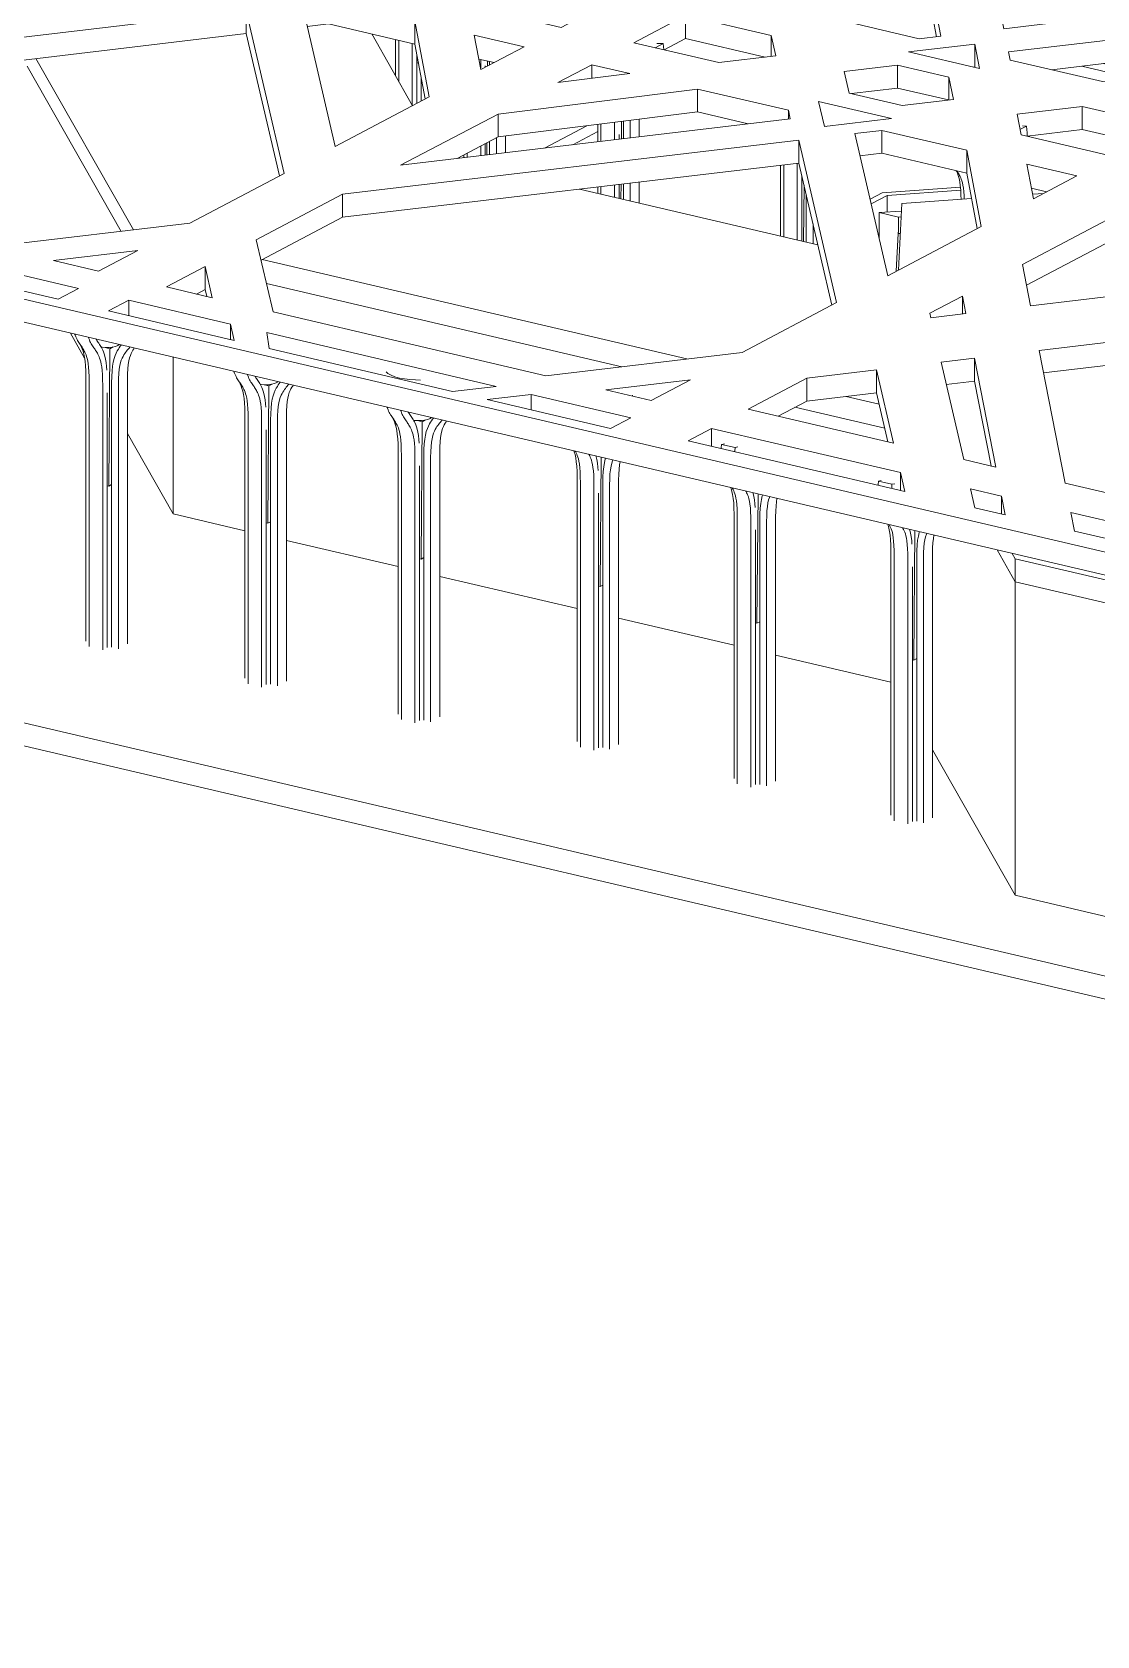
# Model space of a CAD drawing. Header units: millimetres. Extents: x -48833 to 51386, y -17441 to 31409.
# Drawn here: x -18706 to -5673, y -17422 to 2219 of the extents above; entities that cross this region are included whole.
import ezdxf

# ---------------------------------------------------------------- set-up
doc = ezdxf.new("R2010")
doc.units = ezdxf.units.MM
for name, color, linetype, lineweight in [('A-FLOR', 192, 'Continuous', 9), ('A-GENM', 13, 'Continuous', 9), ('A-GLAZ-CWMG', 51, 'Continuous', 9), ('A-WALL', 113, 'Continuous', 9), ('I-WALL', 2, 'Continuous', 9), ('S-FNDN', 32, 'Continuous', 9)]:
    doc.layers.add(name, color=color, linetype=linetype, lineweight=lineweight)

# ---------------------------------------------------------------- blocks, each defined once
blk = doc.blocks.new('Rectangular Mullion - 50 x 150mm-163978-3D 3')
at = {"layer": 'A-GLAZ-CWMG'}
for p, q in [((-8130, -710), (-8106, -246)), ((-8106, -246), (-8080, -246))]:
    blk.add_line(p, q, dxfattribs=at)
blk = doc.blocks.new('Rectangular Mullion - 50 x 150mm-163991-3D 3')
at = {"layer": 'A-GLAZ-CWMG'}
for p, q in [((-8105, -233), (-8106, -246)), ((-8106, -246), (-8080, -246))]:
    blk.add_line(p, q, dxfattribs=at)
blk = doc.blocks.new('Family6 - Family6-227031-3D 3')
at = {"layer": 'A-GENM'}
for p, q in [((-5673, 6382), (-5779, 6327)), ((-7369, 5490), (-8835, 4718)), ((-9344, 4450), (-9595, 4318)), ((-6272, 4386), (-6503, 4359)), ((-6291, 4471), (-6272, 4386)), ((-5476, 4203), (-5254, 4230)), ((-5418, 3953), (-5476, 4203)), ((-5254, 3914), (-5418, 3953)), ((-6790, 3841), (-5254, 3481)), ((-7961, 3590), (-7811, 2815)), ((-11389, 3373), (-11443, 3345)), ((-11443, 3345), (-11389, 3333)), ((-11443, 3305), (-11443, 3345)), ((-5254, 3134), (-6790, 2942)), ((-8276, 2757), (-8835, 2888)), ((-7811, 2815), (-8276, 2757)), ((-6790, 2655), (-5254, 2847)), ((-8835, 2734), (-7695, 2467)), ((-8109, 2597), (-7729, 2644)), ((-7701, 2501), (-8109, 2597)), ((-5254, 1660), (-5858, 1802)), ((-5593, 1834), (-5254, 1754))]:
    blk.add_line(p, q, dxfattribs=at)
blk = doc.blocks.new('Family7 - Family7-230587-3D 3')
at = {"layer": 'A-GENM'}
for p, q in [((-11443, 7652), (-25140, 428)), ((-5064, 6159), (-11443, 7652)), ((-11369, 7248), (-11152, 7362)), ((-11152, 7362), (-10324, 7169)), ((-11152, 7197), (-11152, 7362)), ((-10284, 6994), (-11369, 7248)), ((-10324, 7169), (-10284, 6994)), ((-10324, 7169), (-10324, 7004)), ((-12234, 6767), (-11813, 6989)), ((-11341, 6878), (-12234, 6767)), ((-11813, 6989), (-11341, 6878)), ((-11813, 6819), (-11813, 6989)), ((-12960, 6383), (-10527, 6688)), ((-10527, 6688), (-7274, 5927)), ((-10527, 6407), (-10527, 6688)), ((-9632, 6649), (-8520, 6788)), ((-8520, 6788), (-7815, 6623)), ((-8520, 6788), (-8520, 6507)), ((-7733, 6205), (-9632, 6649)), ((-8520, 6507), (-8850, 6466)), ((-7815, 6342), (-8520, 6507)), ((-7815, 6623), (-7733, 6205)), ((-7815, 6342), (-7815, 6623)), ((-13966, 5853), (-12960, 6383)), ((-10527, 6407), (-12960, 6103)), ((-12960, 6383), (-12960, 6103)), ((-7274, 5646), (-10527, 6407)), ((-7791, 6218), (-7815, 6342)), ((-12960, 6103), (-13917, 5598)), ((-6487, 6111), (-6034, 6165)), ((-5430, 5863), (-6487, 6111)), ((-6034, 6165), (-5219, 5974)), ((-6034, 6005), (-6034, 6165)), ((-7274, 5927), (-7095, 5010)), ((-7274, 5646), (-7274, 5927)), ((-5219, 5974), (-5430, 5863)), ((-4439, 6013), (-4559, 6041)), ((-13574, 3844), (-13966, 5853)), ((-6499, 5767), (-5885, 5623)), ((-6416, 5343), (-6499, 5767)), ((-7144, 4984), (-7274, 5646)), ((-5885, 5623), (-6416, 5343)), ((-4209, 5572), (-4328, 5600)), ((-2982, 5672), (-3044, 5686)), ((-15884, 4842), (-14681, 5476)), ((-14681, 5476), (-14345, 3752)), ((-14681, 5476), (-14681, 5195)), ((-6253, 5429), (-6441, 5473)), ((-5471, 5184), (-5062, 5400)), ((-5050, 5379), (-5050, 5237)), ((-14681, 5195), (-15826, 4591)), ((-14504, 4290), (-14681, 5195)), ((-4975, 5246), (-5471, 5184)), ((-7095, 5010), (-8061, 4501)), ((-6198, 4801), (-5064, 4943)), ((-15682, 3971), (-15884, 4842)), ((-7204, 4270), (-6198, 4801)), ((-6198, 4801), (-6198, 4778)), ((-6198, 4778), (-6198, 4520)), ((-6198, 4520), (-7154, 4016)), ((-4969, 4674), (-6198, 4520)), ((-16966, 4271), (-16590, 4469)), ((-16590, 4469), (-16520, 4167)), ((-16590, 4469), (-16590, 4189)), ((-8061, 4501), (-13574, 3844)), ((-16520, 4167), (-16966, 4271)), ((-16590, 4189), (-16597, 4185)), ((-16589, 4183), (-16590, 4189)), ((-6811, 2261), (-7204, 4270)), ((-18103, 3672), (-17472, 4004)), ((-17472, 4004), (-16425, 3760)), ((-17472, 3724), (-17472, 4004)), ((-14612, 3720), (-15682, 3971)), ((-14398, 3746), (-14470, 4112)), ((-13518, 3559), (-8776, 4124)), ((-8776, 4124), (-10003, 3477)), ((-16425, 3760), (-16368, 3511)), ((-16425, 3760), (-16425, 3504)), ((-14345, 3752), (-14612, 3720)), ((-9464, 3761), (-12990, 3341)), ((-9122, 3259), (-7919, 3893)), ((-7919, 3893), (-7582, 2169)), ((-7919, 3612), (-7919, 3893)), ((-17062, 3428), (-18103, 3672)), ((-17472, 3724), (-17734, 3586)), ((-16497, 3496), (-17472, 3724)), ((-14744, 3559), (-13931, 3655)), ((-13872, 3354), (-14744, 3559)), ((-13931, 3655), (-13872, 3354)), ((-13931, 3374), (-13931, 3655)), ((-13499, 3460), (-13518, 3559)), ((-7919, 3612), (-9063, 3009)), ((-7635, 2163), (-7919, 3612)), ((-19035, 3182), (-18610, 3406)), ((-18610, 3406), (-18137, 3295)), ((-18610, 3236), (-18610, 3406)), ((-16368, 3511), (-17062, 3428)), ((-15531, 3319), (-14876, 3397)), ((-14876, 3397), (-14246, 3250)), ((-14876, 3116), (-14876, 3397)), ((-13931, 3374), (-13949, 3372)), ((-13930, 3368), (-13931, 3374)), ((-12368, 3195), (-13499, 3460)), ((-10003, 3477), (-12368, 3195)), ((-18137, 3295), (-19035, 3182)), ((-15470, 3056), (-15531, 3319)), ((-14246, 3250), (-14193, 2978)), ((-14246, 2971), (-14246, 3250)), ((-8919, 2388), (-9122, 3259)), ((-19765, 2799), (-17325, 3104)), ((-17325, 3104), (-16213, 2843)), ((-17325, 2823), (-17325, 3104)), ((-15770, 2644), (-15841, 2948)), ((-15841, 2948), (-14956, 2741)), ((-14818, 2903), (-15470, 3056)), ((-14876, 3116), (-15440, 3049)), ((-14253, 2970), (-14876, 3116)), ((-14193, 2978), (-14818, 2903)), ((-11650, 3005), (-10616, 3128)), ((-11095, 2875), (-11650, 3005)), ((-10616, 3128), (-11095, 2875)), ((-20958, 2172), (-19765, 2799)), ((-19765, 2518), (-19765, 2799)), ((-17325, 2823), (-18857, 2631)), ((-16707, 2678), (-17325, 2823)), ((-16213, 2843), (-16189, 2740)), ((-16213, 2737), (-16213, 2843)), ((-13414, 2795), (-12617, 2890)), ((-13364, 2541), (-13414, 2795)), ((-12617, 2890), (-11544, 2639)), ((-12617, 2609), (-12617, 2890)), ((-10203, 2689), (-9827, 2887)), ((-9827, 2887), (-9757, 2584)), ((-9827, 2887), (-9827, 2606)), ((-16189, 2740), (-20958, 2172)), ((-19052, 2607), (-19088, 2603)), ((-15751, 2646), (-15772, 2651)), ((-14956, 2741), (-15770, 2644)), ((-15400, 2562), (-15077, 2601)), ((-14995, 819), (-15400, 2562)), ((-15077, 2601), (-14022, 2354)), ((-15077, 2320), (-15077, 2601)), ((-12617, 2609), (-13304, 2527)), ((-11913, 2444), (-12617, 2609)), ((-11544, 2639), (-12232, 2276)), ((-9757, 2584), (-10203, 2689)), ((-9827, 2606), (-9834, 2602)), ((-9826, 2600), (-9827, 2606)), ((-21662, 1820), (-16084, 2481)), ((-19765, 2518), (-20267, 2254)), ((-19733, 2522), (-19765, 2518)), ((-19496, 2552), (-19605, 2538)), ((-16084, 2481), (-15621, 489)), ((-16084, 2200), (-16084, 2481)), ((-12232, 2276), (-13364, 2541)), ((-11340, 2089), (-10709, 2422)), ((-10709, 2422), (-9662, 2177)), ((-10709, 2422), (-10709, 2141)), ((-7849, 2138), (-8919, 2388)), ((-4745, 2507), (-6811, 2261)), ((-16084, 2200), (-21662, 1539)), ((-15679, 458), (-16084, 2200)), ((-15077, 2320), (-15337, 2289)), ((-14022, 2073), (-15077, 2320)), ((-14022, 2354), (-13844, 1426)), ((-14022, 2073), (-14022, 2354)), ((-13294, 2183), (-12682, 2040)), ((-13212, 1762), (-13294, 2183)), ((-9662, 2177), (-9605, 1928)), ((-9662, 1922), (-9662, 2177)), ((-7582, 2169), (-7849, 2138)), ((-6755, 1976), (-4931, 2193)), ((-4931, 2193), (-4745, 2215)), ((-13893, 1400), (-14022, 2073)), ((-12682, 2040), (-13212, 1762)), ((-10299, 1846), (-11340, 2089)), ((-10709, 2141), (-10971, 2003)), ((-9735, 1913), (-10709, 2141)), ((-7981, 1976), (-7168, 2073)), ((-7110, 1772), (-7981, 1976)), ((-7168, 2073), (-7110, 1772)), ((-7168, 1792), (-7168, 2073)), ((-6736, 1877), (-6755, 1976)), ((-22725, 1259), (-21662, 1820)), ((-21662, 1539), (-21662, 1820)), ((-13052, 1846), (-13236, 1889)), ((-12272, 1600), (-11854, 1819)), ((-11854, 1819), (-11389, 1710)), ((-11854, 1652), (-11854, 1819)), ((-9605, 1928), (-10299, 1846)), ((-8768, 1736), (-8113, 1814)), ((-8113, 1814), (-7484, 1667)), ((-8113, 1533), (-8113, 1814)), ((-7168, 1792), (-7186, 1790)), ((-7167, 1785), (-7168, 1792)), ((-5605, 1612), (-6736, 1877)), ((-4931, 1912), (-6227, 1758)), ((-4745, 1935), (-4931, 1912)), ((-11389, 1710), (-12272, 1600)), ((-8707, 1473), (-8768, 1736)), ((-7484, 1667), (-7430, 1395)), ((-7484, 1389), (-7484, 1667)), ((-4745, 1715), (-5605, 1612)), ((-21662, 1539), (-22667, 1009)), ((-13844, 1426), (-14995, 819)), ((-13002, 1216), (-10560, 1522)), ((-10560, 1522), (-9450, 1262)), ((-10560, 1241), (-10560, 1522)), ((-8055, 1321), (-8707, 1473)), ((-8113, 1533), (-8677, 1466)), ((-7491, 1388), (-8113, 1533)), ((-7430, 1395), (-8055, 1321)), ((-4887, 1423), (-4745, 1440)), ((-4745, 1389), (-4887, 1423)), ((-22520, 375), (-22725, 1259)), ((-14195, 589), (-13002, 1216)), ((-10560, 1241), (-13002, 935)), ((-13002, 1216), (-13002, 935)), ((-9940, 1096), (-10560, 1241)), ((-9450, 1262), (-9426, 1157)), ((-9450, 1154), (-9450, 1262)), ((-9007, 1061), (-9079, 1368)), ((-9079, 1368), (-8187, 1159)), ((-6651, 1213), (-5854, 1307)), ((-6601, 959), (-6651, 1213)), ((-5854, 1307), (-4781, 1056)), ((-5854, 1027), (-5854, 1307)), ((-9426, 1157), (-14195, 589)), ((-8982, 1064), (-9010, 1071)), ((-8187, 1159), (-9007, 1061)), ((-8637, 977), (-8306, 1016)), ((-8306, 1016), (-7267, 773)), ((-8306, 735), (-8306, 1016)), ((-5854, 1027), (-6526, 946)), ((-5150, 862), (-5854, 1027)), ((-4781, 1056), (-5469, 694)), ((-23823, 680), (-23351, 929)), ((-23351, 929), (-23263, 549)), ((-23351, 929), (-23351, 648)), ((-14906, 234), (-9320, 896)), ((-13002, 935), (-13504, 671)), ((-9320, 896), (-8859, -1094)), ((-9320, 615), (-9320, 896)), ((-8233, -764), (-8637, 977)), ((-5469, 694), (-6601, 959)), ((-23263, 549), (-23823, 680)), ((-23351, 648), (-23454, 594)), ((-23331, 565), (-23351, 648)), ((-9320, 615), (-14906, -47)), ((-8917, -1125), (-9320, 615)), ((-8306, 735), (-8573, 704)), ((-7267, 492), (-8306, 735)), ((-7267, 773), (-7088, -160)), ((-7267, 492), (-7267, 773)), ((-6449, 179), (-6531, 601)), ((-6531, 601), (-5919, 458)), ((-25140, 428), (-3986, -4522)), ((-25140, 148), (-25140, 428)), ((-24535, 387), (-24286, 518)), ((-24286, 518), (-23042, 227)), ((-24286, 329), (-24286, 518)), ((-15621, 489), (-16777, -121)), ((-7137, -186), (-7267, 492)), ((-5919, 458), (-6449, 179)), ((-22996, 27), (-24535, 387)), ((-23042, 227), (-22996, 27)), ((-23042, 37), (-23042, 227)), ((-19178, -407), (-22520, 375)), ((-15962, -323), (-14906, 234)), ((-14906, -47), (-14906, 234)), ((-6585, -627), (-4859, 284)), ((-6289, 263), (-6474, 306)), ((-4859, 284), (-4206, -861)), ((-4859, 284), (-4859, 3)), ((-3986, -4803), (-25140, 148)), ((-22561, -75), (-22607, 125)), ((-22607, 125), (-19785, -536)), ((-4859, 3), (-6536, -882)), ((-4356, -879), (-4859, 3)), ((-20312, -601), (-22561, -75)), ((-16777, -121), (-19178, -407)), ((-14906, -47), (-15904, -573)), ((-7088, -160), (-8233, -764)), ((-15757, -1208), (-15962, -323)), ((-19785, -536), (-20312, -601)), ((-18445, -578), (-17411, -455)), ((-17891, -708), (-18445, -578)), ((-17411, -455), (-17891, -708)), ((-19889, -700), (-19362, -634)), ((-18388, -1052), (-19889, -700)), ((-19362, -634), (-18139, -921)), ((-19362, -824), (-19362, -634)), ((-17061, -902), (-16588, -653)), ((-16588, -653), (-16500, -1034)), ((-16588, -934), (-16588, -653)), ((-6487, -1133), (-6585, -627)), ((-18139, -921), (-18388, -1052)), ((-16500, -1034), (-17061, -902)), ((-16588, -934), (-16692, -989)), ((-16569, -1018), (-16588, -934)), ((-4206, -861), (-6487, -1133)), ((-17772, -1196), (-17523, -1065)), ((-17523, -1065), (-16279, -1356)), ((-17523, -1254), (-17523, -1065)), ((-8859, -1094), (-10014, -1703)), ((-7720, -1225), (-7320, -1014)), ((-7320, -1014), (-7279, -1227)), ((-7320, -1232), (-7320, -1014)), ((-16233, -1556), (-17772, -1196)), ((-16279, -1356), (-16233, -1556)), ((-16279, -1356), (-16279, -1545)), ((-12416, -1989), (-15757, -1208)), ((-7707, -1279), (-7720, -1225)), ((-7279, -1227), (-7707, -1279)), ((-15805, -1655), (-15834, -1460)), ((-15834, -1460), (-13025, -2119)), ((-6380, -1679), (-3907, -1385)), ((-3907, -1385), (-2662, -3568)), ((-3907, -1385), (-3907, -1665)), ((-13559, -2182), (-15805, -1655)), ((-10014, -1703), (-12416, -1989)), ((-6062, -3306), (-6380, -1679)), ((-3907, -1665), (-6326, -1954)), ((-2785, -3633), (-3907, -1665)), ((-9223, -2018), (-8371, -1916)), ((-8371, -1916), (-8162, -2815)), ((-8371, -1916), (-8371, -2197)), ((-7581, -1822), (-7172, -1774)), ((-7304, -3015), (-7581, -1822)), ((-7172, -1774), (-6912, -3107)), ((-7172, -2054), (-7172, -1774)), ((-13025, -2119), (-13559, -2182)), ((-11683, -2161), (-10648, -2038)), ((-10648, -2038), (-11128, -2291)), ((-9943, -2397), (-9223, -2018)), ((-9223, -2299), (-9223, -2018)), ((-7172, -2054), (-7518, -2096)), ((-6969, -3093), (-7172, -2054)), ((-13136, -2281), (-12599, -2217)), ((-11625, -2634), (-13136, -2281)), ((-12599, -2217), (-11376, -2503)), ((-12599, -2406), (-12599, -2217)), ((-11128, -2291), (-11683, -2161)), ((-9223, -2299), (-9574, -2484)), ((-8371, -2197), (-9223, -2299)), ((-8231, -2799), (-8371, -2197)), ((-11376, -2503), (-11625, -2634)), ((-8162, -2815), (-9943, -2397)), ((-10678, -2785), (-10391, -2634)), ((-10391, -2634), (-8079, -3175)), ((-10391, -2853), (-10391, -2634)), ((-8025, -3407), (-10678, -2785)), ((-6912, -3107), (-7304, -3015)), ((-8079, -3175), (-8025, -3407)), ((-8079, -3175), (-8079, -3395)), ((-3363, -3937), (-6062, -3306)), ((-7167, -3607), (-7221, -3376)), ((-7221, -3376), (-6842, -3465)), ((-6842, -3465), (-6797, -3694)), ((-6842, -3683), (-6842, -3465)), ((-6797, -3694), (-7167, -3607)), ((-5947, -3892), (-5992, -3663)), ((-5992, -3663), (-3811, -4174)), ((-3986, -4522), (-2328, -3648)), ((-2662, -3568), (-3363, -3937)), ((-4098, -4325), (-5947, -3892)), ((-2328, -3929), (-3986, -4803)), ((-3811, -4174), (-4098, -4325)), ((-3986, -4803), (-3986, -4522))]:
    blk.add_line(p, q, dxfattribs=at)
blk = doc.blocks.new('Family8 - COLUMN-233949-3D 3')
at = {"layer": 'A-GENM'}
for p in [(-6615, 1028), (-6584, 1071)]:
    blk.add_line(p, (-6536, 1069), dxfattribs=at)
for points in [[(-6536, 1069, 0), (-6531, 1027, 0), (-6528, 987, 0), (-6526, 950, 0), (-6526, 941, 0)], [(-7394, 522, 0), (-7391, 517, 0), (-7381, 491, 0), (-7370, 461, 0), (-7361, 427, 0), (-7353, 386, 0), (-7345, 339, 0), (-7340, 284, 0), (-7337, 221, 0), (-7335, 174, 0)], [(-7297, 176, 0), (-7299, 214, 0), (-7302, 266, 0), (-7307, 309, 0), (-7313, 344, 0), (-7319, 373, 0), (-7326, 397, 0), (-7333, 417, 0), (-7340, 434, 0), (-7347, 449, 0), (-7355, 463, 0), (-7361, 476, 0), (-7368, 488, 0), (-7375, 500, 0), (-7382, 511, 0), (-7389, 521, 0)]]:
    blk.add_polyline3d(points, dxfattribs=at)
blk = doc.blocks.new('Family8 - COLUMN-V5-3D 3')
at = {"layer": 'A-GENM'}
for p, q in [((-9506, 592), (-9506, 593)), ((-9506, -289), (-9506, 592)), ((-9341, 613), (-9340, 553)), ((-9546, 588), (-9546, -279)), ((-9340, 553), (-9340, -328)), ((-9285, 461), (-9285, -341)), ((-9263, -346), (-9257, 343)), ((-9231, 231), (-9231, -353)), ((-9148, -373), (-9148, -127))]:
    blk.add_line(p, q, dxfattribs=at)
blk = doc.blocks.new('Family8 - COLUMN-V6-3D 3')
at = {"layer": 'A-GENM'}
for p, q in [((-11079, 2028), (-10983, 2078)), ((-11060, 2081), (-10983, 2078)), ((-11783, 1088), (-11783, 876)), ((-11743, 1089), (-11743, 1093)), ((-11743, 881), (-11743, 1089)), ((-11577, 1114), (-11577, 1050)), ((-11577, 1050), (-11577, 901)), ((-11493, 911), (-11492, 1124)), ((-11468, 1129), (-11468, 1084)), ((-11468, 1084), (-11468, 914)), ((-11385, 924), (-11385, 1064)), ((-11274, 1153), (-11274, 1122)), ((-11274, 1122), (-11274, 937)), ((-11521, 963), (-11521, 908)), ((-11783, 323), (-11783, 245)), ((-11743, 236), (-11743, 328)), ((-11577, 347), (-11577, 197)), ((-11521, 354), (-11521, 184)), ((-11499, 178), (-11498, 357)), ((-11468, 360), (-11468, 171)), ((-11385, 152), (-11385, 370)), ((-11274, 383), (-11274, 126))]:
    blk.add_line(p, q, dxfattribs=at)
for points in [[(-10983, 2078, 0), (-10978, 2037, 0), (-10975, 2004, 0)], [(-11385, 1064, 0), (-11384, 1137, 0), (-11383, 1138, 0)]]:
    blk.add_polyline3d(points, dxfattribs=at)
blk = doc.blocks.new('Family8 - COLUMN-V7-3D 3')
at = {"layer": 'A-GENM'}
for p, q in [((-12944, 2542), (-12944, 2569)), ((-12983, 2452), (-12947, 2530)), ((-13215, 1884), (-13215, 1780)), ((-13160, 1806), (-13160, 1789)), ((-13131, 1804), (-13131, 1864)), ((-13106, 1859), (-13106, 1817)), ((-13215, 823), (-13215, 706)), ((-13160, 852), (-13160, 712)), ((-13140, 715), (-13139, 863)), ((-13106, 880), (-13106, 719)), ((-13023, 729), (-13023, 924)), ((-12912, 947), (-12912, 742)), ((-13421, 715), (-13421, 681)), ((-13381, 686), (-13381, 736))]:
    blk.add_line(p, q, dxfattribs=at)
for points in [[(-12945, 2570, 0), (-12951, 2567, 0), (-12993, 2553, 0), (-13044, 2541, 0), (-13099, 2534, 0), (-13158, 2531, 0), (-13218, 2533, 0), (-13241, 2534, 0)], [(-12916, 2574, 0), (-12923, 2555, 0), (-12931, 2534, 0), (-12939, 2511, 0), (-12947, 2487, 0), (-12955, 2462, 0), (-12959, 2447, 0)], [(-12838, 2583, 0), (-12845, 2568, 0), (-12854, 2552, 0), (-12863, 2537, 0), (-12873, 2523, 0), (-12884, 2510, 0), (-12895, 2497, 0), (-12906, 2484, 0), (-12918, 2471, 0), (-12930, 2458, 0), (-12942, 2445, 0), (-12944, 2443, 0)], [(-12883, 2511, 0), (-12881, 2515, 0), (-12874, 2534, 0), (-12867, 2552, 0), (-12860, 2571, 0), (-12857, 2581, 0)], [(-12835, 2417, 0), (-12825, 2429, 0), (-12813, 2443, 0), (-12801, 2459, 0), (-12790, 2476, 0), (-12778, 2494, 0), (-12768, 2514, 0), (-12758, 2535, 0), (-12749, 2559, 0), (-12741, 2584, 0), (-12739, 2594, 0)], [(-12642, 2606, 0), (-12647, 2594, 0), (-12657, 2572, 0), (-12668, 2552, 0), (-12679, 2534, 0), (-12690, 2517, 0), (-12702, 2501, 0), (-12714, 2487, 0), (-12726, 2473, 0), (-12738, 2460, 0), (-12750, 2448, 0), (-12761, 2435, 0), (-12772, 2423, 0), (-12782, 2411, 0), (-12787, 2406, 0)], [(-12945, 2549, 0), (-12946, 2531, 0), (-12959, 2514, 0), (-12982, 2498, 0), (-13015, 2485, 0), (-13055, 2474, 0), (-13068, 2472, 0)]]:
    blk.add_polyline3d(points, dxfattribs=at)
blk = doc.blocks.new('Family8 - COLUMN-V8-3D 3')
at = {"layer": 'A-GENM'}
for p, q in [((-13598, 4331), (-13672, 4349)), ((-13598, 4331), (-13652, 4286)), ((-14480, 4303), (-14549, 4266)), ((-14469, 4232), (-14549, 4266)), ((-13661, 4288), (-13652, 4286)), ((-13652, 4286), (-13650, 4259)), ((-13582, 4123), (-13582, 4179)), ((-13541, 4099), (-13616, 4059)), ((-13570, 4037), (-13612, 4039)), ((-13570, 4037), (-13459, 4096)), ((-13541, 4099), (-13459, 4096)), ((-14258, 2972), (-14258, 2970)), ((-14258, 2128), (-14258, 1689)), ((-14219, 1619), (-14219, 2119)), ((-14053, 2080), (-14053, 1327)), ((-13997, 1944), (-13997, 1345)), ((-13978, 1837), (-13997, 1841)), ((-13978, 1837), (-13978, 1845)), ((-13977, 1838), (-13978, 1837)), ((-13944, 1665), (-13944, 1373))]:
    blk.add_line(p, q, dxfattribs=at)
for points in [[(-13591, 4207, 0), (-13591, 4218, 0), (-13592, 4255, 0), (-13594, 4293, 0), (-13598, 4331, 0)], [(-14549, 4266, 0), (-14554, 4227, 0), (-14557, 4189, 0), (-14559, 4152, 0), (-14558, 4116, 0), (-14556, 4081, 0), (-14552, 4047, 0), (-14547, 4015, 0), (-14540, 3984, 0), (-14532, 3955, 0), (-14523, 3927, 0), (-14514, 3901, 0), (-14503, 3876, 0), (-14492, 3853, 0), (-14480, 3831, 0), (-14468, 3809, 0), (-14456, 3789, 0), (-14444, 3770, 0), (-14433, 3751, 0), (-14427, 3742, 0)], [(-14428, 3901, 0), (-14437, 3919, 0), (-14445, 3940, 0), (-14452, 3962, 0), (-14459, 3986, 0), (-14465, 4011, 0), (-14469, 4039, 0), (-14473, 4067, 0), (-14475, 4097, 0), (-14476, 4129, 0), (-14475, 4162, 0), (-14472, 4196, 0), (-14469, 4217, 0)], [(-13654, 4262, 0), (-13632, 4249, 0), (-13604, 4226, 0), (-13587, 4202, 0), (-13582, 4177, 0), (-13589, 4153, 0), (-13607, 4129, 0), (-13625, 4113, 0)], [(-13616, 4065, 0), (-13607, 4073, 0), (-13589, 4097, 0), (-13582, 4121, 0), (-13582, 4123, 0)], [(-13591, 4093, 0), (-13587, 4086, 0), (-13584, 4076, 0)], [(-13563, 3845, 0), (-13563, 3848, 0), (-13561, 3882, 0), (-13560, 3918, 0), (-13561, 3956, 0), (-13565, 3996, 0), (-13570, 4037, 0)], [(-13459, 4096, 0), (-13454, 4054, 0), (-13451, 4014, 0), (-13449, 3976, 0), (-13450, 3941, 0), (-13452, 3907, 0), (-13456, 3875, 0), (-13459, 3857, 0)], [(-14405, 3745, 0), (-14407, 3751, 0), (-14411, 3778, 0), (-14415, 3808, 0), (-14417, 3839, 0), (-14417, 3844, 0)]]:
    blk.add_polyline3d(points, dxfattribs=at)
blk = doc.blocks.new('Family8 - COLUMN-V26-3D 3')
at = {"layer": 'A-GENM'}
for p, q in [((-8348, -3280), (-8312, -3272)), ((-8348, -3280), (-8182, -3319)), ((-8145, -3311), (-8182, -3319)), ((-7914, -5472), (-7901, -3887)), ((-8194, -4134), (-8194, -7370)), ((-8154, -7438), (-8154, -4202)), ((-7988, -4241), (-7988, -7477)), ((-7879, -4208), (-7879, -7444)), ((-7796, -7463), (-7796, -4227)), ((-7685, -4169), (-7685, -7405)), ((-7932, -4328), (-7932, -7448)), ((-7914, -5472), (-7932, -5467)), ((-7879, -5454), (-7914, -5472))]:
    blk.add_line(p, q, dxfattribs=at)
for points in [[(-8352, -3331, 0), (-8351, -3322, 0), (-8348, -3280, 0)], [(-8182, -3319, 0), (-8185, -3361, 0), (-8186, -3370, 0)], [(-8233, -3809, 0), (-8229, -3821, 0), (-8219, -3855, 0), (-8211, -3896, 0), (-8204, -3943, 0), (-8198, -3997, 0), (-8195, -4061, 0), (-8194, -4134, 0)], [(-8154, -4202, 0), (-8155, -4129, 0), (-8157, -4068, 0), (-8161, -4016, 0), (-8166, -3973, 0), (-8171, -3938, 0), (-8177, -3909, 0), (-8184, -3885, 0), (-8192, -3865, 0), (-8199, -3848, 0), (-8206, -3833, 0), (-8213, -3819, 0), (-8216, -3813, 0)], [(-8050, -3852, 0), (-8047, -3858, 0), (-8040, -3872, 0), (-8033, -3887, 0), (-8025, -3904, 0), (-8018, -3924, 0), (-8011, -3948, 0), (-8005, -3977, 0), (-7999, -4012, 0), (-7995, -4055, 0), (-7991, -4107, 0), (-7989, -4168, 0), (-7988, -4241, 0)], [(-7937, -4052, 0), (-7940, -4009, 0), (-7946, -3959, 0), (-7953, -3918, 0), (-7961, -3882, 0), (-7964, -3871, 0)], [(-7845, -3899, 0), (-7849, -3910, 0), (-7859, -3953, 0), (-7868, -4003, 0), (-7874, -4062, 0), (-7878, -4129, 0), (-7879, -4208, 0)], [(-7796, -4227, 0), (-7795, -4155, 0), (-7791, -4093, 0), (-7786, -4040, 0), (-7779, -3997, 0), (-7770, -3960, 0), (-7761, -3930, 0), (-7757, -3920, 0)], [(-7668, -3941, 0), (-7675, -3982, 0), (-7680, -4034, 0), (-7684, -4096, 0), (-7685, -4169, 0)]]:
    blk.add_polyline3d(points, dxfattribs=at)
blk = doc.blocks.new('Family8 - COLUMN-V27-3D 3')
at = {"layer": 'A-GENM'}
for p, q in [((-10269, -2830), (-10233, -2822)), ((-10269, -2830), (-10102, -2869)), ((-10067, -2861), (-10102, -2869)), ((-9834, -5021), (-9821, -3437)), ((-10114, -3684), (-10114, -6920)), ((-9606, -3719), (-9606, -6955)), ((-10075, -6988), (-10075, -3752)), ((-9909, -3791), (-9909, -7027)), ((-9853, -3878), (-9853, -6997)), ((-9800, -3757), (-9800, -6993)), ((-9717, -7013), (-9717, -3777)), ((-9834, -5021), (-9853, -5017)), ((-9800, -5003), (-9834, -5021))]:
    blk.add_line(p, q, dxfattribs=at)
for points in [[(-10273, -2880, 0), (-10272, -2872, 0), (-10269, -2830, 0)], [(-10102, -2869, 0), (-10106, -2911, 0), (-10107, -2919, 0)], [(-10153, -3359, 0), (-10150, -3370, 0), (-10140, -3405, 0), (-10132, -3445, 0), (-10125, -3492, 0), (-10119, -3547, 0), (-10116, -3611, 0), (-10114, -3684, 0)], [(-10075, -3752, 0), (-10076, -3679, 0), (-10078, -3618, 0), (-10081, -3566, 0), (-10086, -3523, 0), (-10092, -3488, 0), (-10098, -3459, 0), (-10105, -3435, 0), (-10112, -3415, 0), (-10119, -3398, 0), (-10127, -3383, 0), (-10134, -3369, 0), (-10137, -3363, 0)], [(-9971, -3402, 0), (-9968, -3408, 0), (-9961, -3422, 0), (-9953, -3437, 0), (-9946, -3454, 0), (-9939, -3474, 0), (-9932, -3498, 0), (-9926, -3527, 0), (-9920, -3562, 0), (-9915, -3605, 0), (-9912, -3657, 0), (-9909, -3718, 0), (-9909, -3791, 0)], [(-9858, -3602, 0), (-9861, -3558, 0), (-9866, -3509, 0), (-9873, -3467, 0), (-9882, -3432, 0), (-9884, -3422, 0)], [(-9766, -3450, 0), (-9769, -3460, 0), (-9780, -3503, 0), (-9788, -3553, 0), (-9795, -3611, 0), (-9798, -3679, 0), (-9800, -3757, 0)], [(-9717, -3777, 0), (-9715, -3704, 0), (-9712, -3642, 0), (-9707, -3590, 0), (-9699, -3546, 0), (-9691, -3510, 0), (-9681, -3480, 0), (-9678, -3470, 0)], [(-9589, -3491, 0), (-9596, -3532, 0), (-9601, -3584, 0), (-9605, -3646, 0), (-9606, -3719, 0)]]:
    blk.add_polyline3d(points, dxfattribs=at)
blk = doc.blocks.new('Family8 - COLUMN-V28-3D 3')
at = {"layer": 'A-GENM'}
for p, q in [((-11359, -2237), (-11359, -2229)), ((-11755, -4571), (-11742, -2988)), ((-12035, -3234), (-12035, -6470)), ((-11995, -6538), (-11995, -3301)), ((-11721, -3307), (-11721, -6543)), ((-11637, -6563), (-11637, -3327)), ((-11527, -3268), (-11527, -6504)), ((-11829, -3340), (-11829, -6576)), ((-11774, -3428), (-11774, -6547)), ((-11755, -4571), (-11774, -4567)), ((-11721, -4553), (-11755, -4571))]:
    blk.add_line(p, q, dxfattribs=at)
for points in [[(-12074, -2910, 0), (-12070, -2920, 0), (-12061, -2955, 0), (-12052, -2995, 0), (-12045, -3042, 0), (-12040, -3097, 0), (-12036, -3160, 0), (-12035, -3234, 0)], [(-11995, -3301, 0), (-11996, -3229, 0), (-11999, -3167, 0), (-12002, -3116, 0), (-12007, -3073, 0), (-12013, -3037, 0), (-12019, -3008, 0), (-12026, -2985, 0), (-12033, -2965, 0), (-12040, -2948, 0), (-12047, -2933, 0), (-12054, -2919, 0), (-12057, -2914, 0)], [(-11891, -2953, 0), (-11888, -2958, 0), (-11881, -2972, 0), (-11874, -2987, 0), (-11867, -3004, 0), (-11860, -3024, 0), (-11853, -3047, 0), (-11846, -3076, 0), (-11841, -3112, 0), (-11836, -3155, 0), (-11832, -3206, 0), (-11830, -3268, 0), (-11829, -3340, 0)], [(-11778, -3151, 0), (-11782, -3108, 0), (-11787, -3059, 0), (-11794, -3017, 0), (-11802, -2982, 0), (-11805, -2973, 0)], [(-11687, -3000, 0), (-11690, -3010, 0), (-11701, -3053, 0), (-11709, -3103, 0), (-11715, -3161, 0), (-11719, -3229, 0), (-11721, -3307, 0)], [(-11637, -3327, 0), (-11636, -3254, 0), (-11633, -3192, 0), (-11627, -3140, 0), (-11620, -3096, 0), (-11612, -3060, 0), (-11602, -3030, 0), (-11599, -3021, 0)], [(-11510, -3042, 0), (-11516, -3082, 0), (-11522, -3134, 0), (-11525, -3196, 0), (-11527, -3268, 0)]]:
    blk.add_polyline3d(points, dxfattribs=at)
blk = doc.blocks.new('Family8 - COLUMN-V29-3D 3')
at = {"layer": 'A-GENM'}
for p, q in [((-13988, -2539), (-13932, -2552)), ((-13945, -4235), (-13932, -2552)), ((-13932, -2552), (-13891, -2531)), ((-14226, -2897), (-14226, -6133)), ((-13717, -2932), (-13717, -6168)), ((-14186, -6201), (-14186, -2965)), ((-14020, -3004), (-14020, -6240)), ((-13964, -3091), (-13964, -6211)), ((-13911, -2971), (-13911, -6207)), ((-13828, -6226), (-13828, -2990)), ((-13945, -4235), (-13964, -4230)), ((-13911, -4216), (-13945, -4235))]:
    blk.add_line(p, q, dxfattribs=at)
for points in [[(-14210, -2017, 0), (-14265, -2001, 0), (-14312, -1983, 0), (-14350, -1962, 0), (-14374, -1943, 0)], [(-13953, -2042, 0), (-14013, -2041, 0), (-14083, -2037, 0), (-14149, -2029, 0), (-14210, -2017, 0)], [(-14366, -2374, 0), (-14356, -2390, 0), (-14355, -2392, 0)], [(-14186, -2965, 0), (-14187, -2892, 0), (-14189, -2831, 0), (-14193, -2779, 0), (-14197, -2736, 0), (-14203, -2701, 0), (-14209, -2672, 0), (-14216, -2648, 0), (-14223, -2628, 0), (-14231, -2611, 0), (-14238, -2596, 0), (-14245, -2582, 0), (-14252, -2569, 0), (-14259, -2557, 0), (-14266, -2545, 0), (-14273, -2534, 0), (-14280, -2523, 0), (-14287, -2512, 0), (-14294, -2501, 0), (-14302, -2490, 0), (-14310, -2478, 0), (-14318, -2466, 0), (-14326, -2453, 0), (-14334, -2439, 0), (-14342, -2423, 0), (-14349, -2406, 0), (-14356, -2388, 0), (-14360, -2375, 0)], [(-14294, -2502, 0), (-14293, -2504, 0), (-14282, -2528, 0), (-14271, -2554, 0), (-14261, -2584, 0), (-14251, -2618, 0), (-14243, -2658, 0), (-14236, -2706, 0), (-14230, -2760, 0), (-14227, -2824, 0), (-14226, -2897, 0)], [(-14194, -2414, 0), (-14190, -2427, 0), (-14183, -2445, 0), (-14176, -2462, 0), (-14168, -2478, 0), (-14160, -2492, 0), (-14152, -2505, 0), (-14144, -2517, 0), (-14136, -2529, 0), (-14128, -2540, 0), (-14121, -2551, 0), (-14114, -2562, 0), (-14106, -2573, 0), (-14099, -2584, 0), (-14093, -2596, 0), (-14086, -2608, 0), (-14079, -2621, 0), (-14072, -2635, 0), (-14064, -2650, 0), (-14057, -2667, 0), (-14050, -2687, 0), (-14043, -2711, 0), (-14037, -2740, 0), (-14031, -2775, 0), (-14027, -2818, 0), (-14023, -2870, 0), (-14021, -2931, 0), (-14020, -3004, 0)], [(-13969, -2815, 0), (-13972, -2772, 0), (-13978, -2722, 0), (-13985, -2681, 0), (-13993, -2645, 0), (-14002, -2616, 0), (-14011, -2591, 0), (-14019, -2572, 0), (-14027, -2555, 0), (-14035, -2540, 0), (-14043, -2525, 0), (-14051, -2512, 0), (-14059, -2499, 0), (-14066, -2487, 0), (-14074, -2475, 0), (-14082, -2463, 0), (-14090, -2452, 0), (-14098, -2440, 0), (-14101, -2436, 0)], [(-13818, -2502, 0), (-13834, -2512, 0), (-13863, -2524, 0), (-13900, -2533, 0), (-13941, -2538, 0), (-13985, -2539, 0), (-14028, -2536, 0), (-14039, -2534, 0)], [(-13793, -2508, 0), (-13804, -2523, 0), (-13816, -2540, 0), (-13828, -2558, 0), (-13841, -2579, 0), (-13855, -2605, 0), (-13868, -2636, 0), (-13881, -2673, 0), (-13891, -2716, 0), (-13899, -2766, 0), (-13906, -2825, 0), (-13910, -2892, 0), (-13911, -2971, 0)], [(-13828, -2990, 0), (-13827, -2917, 0), (-13823, -2856, 0), (-13818, -2803, 0), (-13811, -2760, 0), (-13802, -2723, 0), (-13793, -2693, 0), (-13782, -2668, 0), (-13772, -2647, 0), (-13761, -2629, 0), (-13750, -2612, 0), (-13739, -2597, 0), (-13729, -2583, 0), (-13719, -2569, 0), (-13708, -2557, 0), (-13698, -2544, 0), (-13688, -2533, 0)], [(-13633, -2545, 0), (-13639, -2554, 0), (-13650, -2570, 0), (-13661, -2589, 0), (-13672, -2610, 0), (-13682, -2635, 0), (-13691, -2665, 0), (-13700, -2701, 0), (-13707, -2745, 0), (-13712, -2797, 0), (-13716, -2859, 0), (-13717, -2932, 0)]]:
    blk.add_polyline3d(points, dxfattribs=at)
blk = doc.blocks.new('Family8 - COLUMN-V30-3D 3')
at = {"layer": 'A-GENM'}
for p, q in [((-15864, -2100), (-15807, -2113)), ((-15821, -3796), (-15807, -2113)), ((-15807, -2113), (-15767, -2092)), ((-16101, -2458), (-16101, -5694)), ((-16062, -5762), (-16062, -2526)), ((-15787, -2532), (-15787, -5768)), ((-15704, -5787), (-15704, -2551)), ((-15593, -2493), (-15593, -5729)), ((-15896, -2565), (-15896, -5801)), ((-15840, -2652), (-15840, -5772)), ((-15821, -3796), (-15840, -3791)), ((-15787, -3778), (-15821, -3796))]:
    blk.add_line(p, q, dxfattribs=at)
for points in [[(-16241, -1935, 0), (-16231, -1951, 0), (-16230, -1953, 0)], [(-16062, -2526, 0), (-16062, -2453, 0), (-16065, -2392, 0), (-16068, -2340, 0), (-16073, -2297, 0), (-16079, -2262, 0), (-16085, -2233, 0), (-16092, -2209, 0), (-16099, -2189, 0), (-16106, -2172, 0), (-16114, -2157, 0), (-16121, -2143, 0), (-16128, -2130, 0), (-16134, -2118, 0), (-16141, -2106, 0), (-16148, -2095, 0), (-16155, -2084, 0), (-16163, -2073, 0), (-16170, -2062, 0), (-16178, -2051, 0), (-16186, -2039, 0), (-16194, -2027, 0), (-16202, -2014, 0), (-16210, -2000, 0), (-16217, -1984, 0), (-16225, -1967, 0), (-16232, -1949, 0), (-16236, -1936, 0)], [(-16169, -2063, 0), (-16168, -2065, 0), (-16157, -2089, 0), (-16147, -2115, 0), (-16137, -2145, 0), (-16127, -2179, 0), (-16119, -2220, 0), (-16111, -2267, 0), (-16106, -2321, 0), (-16103, -2385, 0), (-16101, -2458, 0)], [(-16070, -1975, 0), (-16066, -1988, 0), (-16059, -2006, 0), (-16051, -2023, 0), (-16044, -2039, 0), (-16036, -2053, 0), (-16028, -2066, 0), (-16020, -2078, 0), (-16012, -2090, 0), (-16004, -2101, 0), (-15997, -2112, 0), (-15989, -2123, 0), (-15982, -2134, 0), (-15975, -2145, 0), (-15968, -2157, 0), (-15961, -2169, 0), (-15954, -2182, 0), (-15947, -2196, 0), (-15940, -2211, 0), (-15933, -2228, 0), (-15926, -2248, 0), (-15919, -2272, 0), (-15913, -2301, 0), (-15907, -2336, 0), (-15902, -2379, 0), (-15899, -2431, 0), (-15896, -2492, 0), (-15896, -2565, 0)], [(-15844, -2376, 0), (-15848, -2333, 0), (-15853, -2283, 0), (-15860, -2242, 0), (-15868, -2206, 0), (-15877, -2177, 0), (-15886, -2152, 0), (-15895, -2133, 0), (-15903, -2116, 0), (-15911, -2101, 0), (-15919, -2086, 0), (-15927, -2073, 0), (-15934, -2060, 0), (-15942, -2048, 0), (-15950, -2036, 0), (-15958, -2024, 0), (-15966, -2013, 0), (-15973, -2001, 0), (-15976, -1997, 0)], [(-15694, -2063, 0), (-15710, -2073, 0), (-15739, -2085, 0), (-15775, -2094, 0), (-15817, -2099, 0), (-15861, -2100, 0), (-15904, -2097, 0), (-15915, -2095, 0)], [(-15669, -2069, 0), (-15680, -2084, 0), (-15692, -2101, 0), (-15704, -2119, 0), (-15717, -2140, 0), (-15731, -2166, 0), (-15744, -2197, 0), (-15756, -2234, 0), (-15767, -2277, 0), (-15775, -2327, 0), (-15781, -2386, 0), (-15785, -2453, 0), (-15787, -2532, 0)], [(-15704, -2551, 0), (-15702, -2478, 0), (-15699, -2417, 0), (-15693, -2364, 0), (-15686, -2321, 0), (-15678, -2284, 0), (-15668, -2254, 0), (-15658, -2229, 0), (-15647, -2208, 0), (-15636, -2190, 0), (-15626, -2173, 0), (-15615, -2158, 0), (-15605, -2144, 0), (-15594, -2130, 0), (-15584, -2118, 0), (-15574, -2105, 0), (-15563, -2094, 0)], [(-15509, -2106, 0), (-15515, -2115, 0), (-15526, -2131, 0), (-15537, -2150, 0), (-15547, -2171, 0), (-15558, -2196, 0), (-15567, -2226, 0), (-15575, -2262, 0), (-15583, -2306, 0), (-15588, -2358, 0), (-15591, -2420, 0), (-15593, -2493, 0)]]:
    blk.add_polyline3d(points, dxfattribs=at)
blk = doc.blocks.new('Family8 - COLUMN-V31-3D 3')
at = {"layer": 'A-GENM'}
for p, q in [((-17810, -1644), (-17753, -1658)), ((-17767, -3340), (-17753, -1658)), ((-17753, -1658), (-17713, -1637)), ((-18047, -2003), (-18047, -5239)), ((-18008, -5307), (-18008, -2071)), ((-17841, -2110), (-17841, -5346)), ((-17733, -2076), (-17733, -5312)), ((-17649, -5332), (-17649, -2096)), ((-17539, -2038), (-17539, -5274)), ((-17786, -2197), (-17786, -5316)), ((-17767, -3340), (-17786, -3336)), ((-17733, -3322), (-17767, -3340))]:
    blk.add_line(p, q, dxfattribs=at)
for points in [[(-18187, -1480, 0), (-18177, -1496, 0), (-18176, -1498, 0)], [(-18008, -2071, 0), (-18008, -1998, 0), (-18011, -1937, 0), (-18014, -1885, 0), (-18019, -1842, 0), (-18025, -1807, 0), (-18031, -1778, 0), (-18038, -1754, 0), (-18045, -1734, 0), (-18052, -1717, 0), (-18059, -1702, 0), (-18067, -1688, 0), (-18073, -1675, 0), (-18080, -1663, 0), (-18087, -1651, 0), (-18094, -1640, 0), (-18101, -1629, 0), (-18109, -1618, 0), (-18116, -1607, 0), (-18124, -1596, 0), (-18132, -1584, 0), (-18140, -1572, 0), (-18148, -1559, 0), (-18156, -1544, 0), (-18163, -1529, 0), (-18171, -1512, 0), (-18178, -1493, 0), (-18182, -1481, 0)], [(-18016, -1520, 0), (-18012, -1532, 0), (-18005, -1551, 0), (-17997, -1568, 0), (-17990, -1583, 0), (-17982, -1598, 0), (-17974, -1611, 0), (-17966, -1623, 0), (-17958, -1635, 0), (-17950, -1646, 0), (-17942, -1657, 0), (-17935, -1668, 0), (-17928, -1679, 0), (-17921, -1690, 0), (-17914, -1702, 0), (-17907, -1714, 0), (-17900, -1727, 0), (-17893, -1741, 0), (-17886, -1756, 0), (-17879, -1773, 0), (-17872, -1793, 0), (-17865, -1817, 0), (-17859, -1846, 0), (-17853, -1881, 0), (-17848, -1924, 0), (-17845, -1976, 0), (-17842, -2037, 0), (-17841, -2110, 0)], [(-17790, -1921, 0), (-17794, -1877, 0), (-17799, -1828, 0), (-17806, -1786, 0), (-17814, -1751, 0), (-17823, -1721, 0), (-17832, -1697, 0), (-17841, -1677, 0), (-17849, -1661, 0), (-17857, -1645, 0), (-17865, -1631, 0), (-17873, -1617, 0), (-17880, -1605, 0), (-17888, -1592, 0), (-17896, -1581, 0), (-17904, -1569, 0), (-17912, -1557, 0), (-17919, -1546, 0), (-17922, -1542, 0)], [(-18115, -1608, 0), (-18114, -1610, 0), (-18103, -1633, 0), (-18093, -1659, 0), (-18082, -1689, 0), (-18073, -1724, 0), (-18065, -1764, 0), (-18057, -1811, 0), (-18052, -1866, 0), (-18049, -1930, 0), (-18047, -2003, 0)], [(-17640, -1608, 0), (-17656, -1618, 0), (-17685, -1630, 0), (-17721, -1638, 0), (-17763, -1643, 0), (-17807, -1644, 0), (-17850, -1641, 0), (-17861, -1640, 0)], [(-17615, -1614, 0), (-17626, -1629, 0), (-17638, -1646, 0), (-17650, -1664, 0), (-17663, -1685, 0), (-17677, -1711, 0), (-17690, -1742, 0), (-17702, -1779, 0), (-17713, -1822, 0), (-17721, -1872, 0), (-17727, -1930, 0), (-17731, -1998, 0), (-17733, -2076, 0)], [(-17649, -2096, 0), (-17648, -2023, 0), (-17645, -1961, 0), (-17639, -1909, 0), (-17632, -1865, 0), (-17624, -1829, 0), (-17614, -1799, 0), (-17604, -1774, 0), (-17593, -1753, 0), (-17582, -1735, 0), (-17572, -1718, 0), (-17561, -1703, 0), (-17551, -1689, 0), (-17540, -1675, 0), (-17530, -1662, 0), (-17519, -1650, 0), (-17509, -1638, 0)], [(-17455, -1651, 0), (-17461, -1660, 0), (-17472, -1676, 0), (-17482, -1694, 0), (-17493, -1715, 0), (-17503, -1740, 0), (-17513, -1771, 0), (-17521, -1807, 0), (-17529, -1851, 0), (-17534, -1903, 0), (-17537, -1965, 0), (-17539, -2038, 0)]]:
    blk.add_polyline3d(points, dxfattribs=at)

msp = doc.modelspace()

# ---------------------------------------------------------------- linework, layer by layer
at = {"layer": 'A-FLOR'}
for p, q in [((-14048, 1318), (-14546, 2196)), ((-17616, -221), (-18765, 1803)), ((-18658, 1895), (-17466, -203)), ((-12435, 799), (-11917, 1071)), ((-48833, 798), (27694, -17141)), ((27694, -17422), (-48833, 517)), ((-9088, -387), (-12004, 297)), ((-6327, 243), (-6459, 234)), ((-8061, 122), (-8103, -696)), ((-7207, 181), (-8061, 122)), ((-15890, -566), (-10693, -1784)), ((-8742, -2242), (-8339, -2336)), ((-6712, -4165), (-6674, -4231)), ((-6674, -4231), (-3911, -4879)), ((-6674, -4231), (-6674, -4512)), ((-3911, -8999), (-6674, -8351))]:
    msp.add_line(p, q, dxfattribs=at)
at = {"layer": 'A-WALL'}
for p, q in [((-8339, 8), (-8066, 28)), ((-8339, -307), (-8339, 8)), ((-8339, 8), (-8103, -47)), ((-8070, -44), (-8103, -47)), ((-8103, -47), (-8103, -234)), ((-11488, -1879), (-15838, -859)), ((-18237, -1468), (-18063, -1774)), ((-16980, -1762), (-16980, -3681)), ((-8270, -2633), (-9369, -2376)), ((-17539, -2697), (-16980, -3681)), ((-16980, -3681), (-16101, -3887)), ((-15593, -4006), (-14226, -4327)), ((-6674, -4512), (-6896, -4122)), ((-13717, -4446), (-12035, -4840)), ((-3911, -5160), (-6674, -4512)), ((-6674, -4512), (-6674, -8351)), ((-11527, -4959), (-10114, -5290)), ((-9606, -5410), (-8194, -5741)), ((-7685, -6572), (-6674, -8351))]:
    msp.add_line(p, q, dxfattribs=at)
at = {"layer": 'I-WALL'}
for p, q in [((-8301, 252), (-8450, 173)), ((-8241, 220), (-8437, 117)), ((-8301, 252), (-7343, 319)), ((-7340, 283), (-8241, 220)), ((-8241, 15), (-8241, 220))]:
    msp.add_line(p, q, dxfattribs=at)
at = {"layer": 'S-FNDN'}
msp.add_line((-11783, 1000), (-12086, 840), dxfattribs=at)

# ---------------------------------------------------------------- block references
at = {"layer": 'A-GENM'}
for name in ['Family7 - Family7-230587-3D 3', 'Family6 - Family6-227031-3D 3', 'Family8 - COLUMN-V8-3D 3', 'Family8 - COLUMN-V7-3D 3', 'Family8 - COLUMN-V6-3D 3', 'Family8 - COLUMN-233949-3D 3', 'Family8 - COLUMN-V5-3D 3', 'Family8 - COLUMN-V31-3D 3', 'Family8 - COLUMN-V30-3D 3', 'Family8 - COLUMN-V29-3D 3', 'Family8 - COLUMN-V28-3D 3', 'Family8 - COLUMN-V27-3D 3', 'Family8 - COLUMN-V26-3D 3']:
    msp.add_blockref(name, (0, 0), dxfattribs=at)
at = {"layer": 'A-GLAZ-CWMG'}
for name in ['Rectangular Mullion - 50 x 150mm-163978-3D 3', 'Rectangular Mullion - 50 x 150mm-163991-3D 3']:
    msp.add_blockref(name, (0, 0), dxfattribs=at)

doc.saveas('drawing.dxf')
